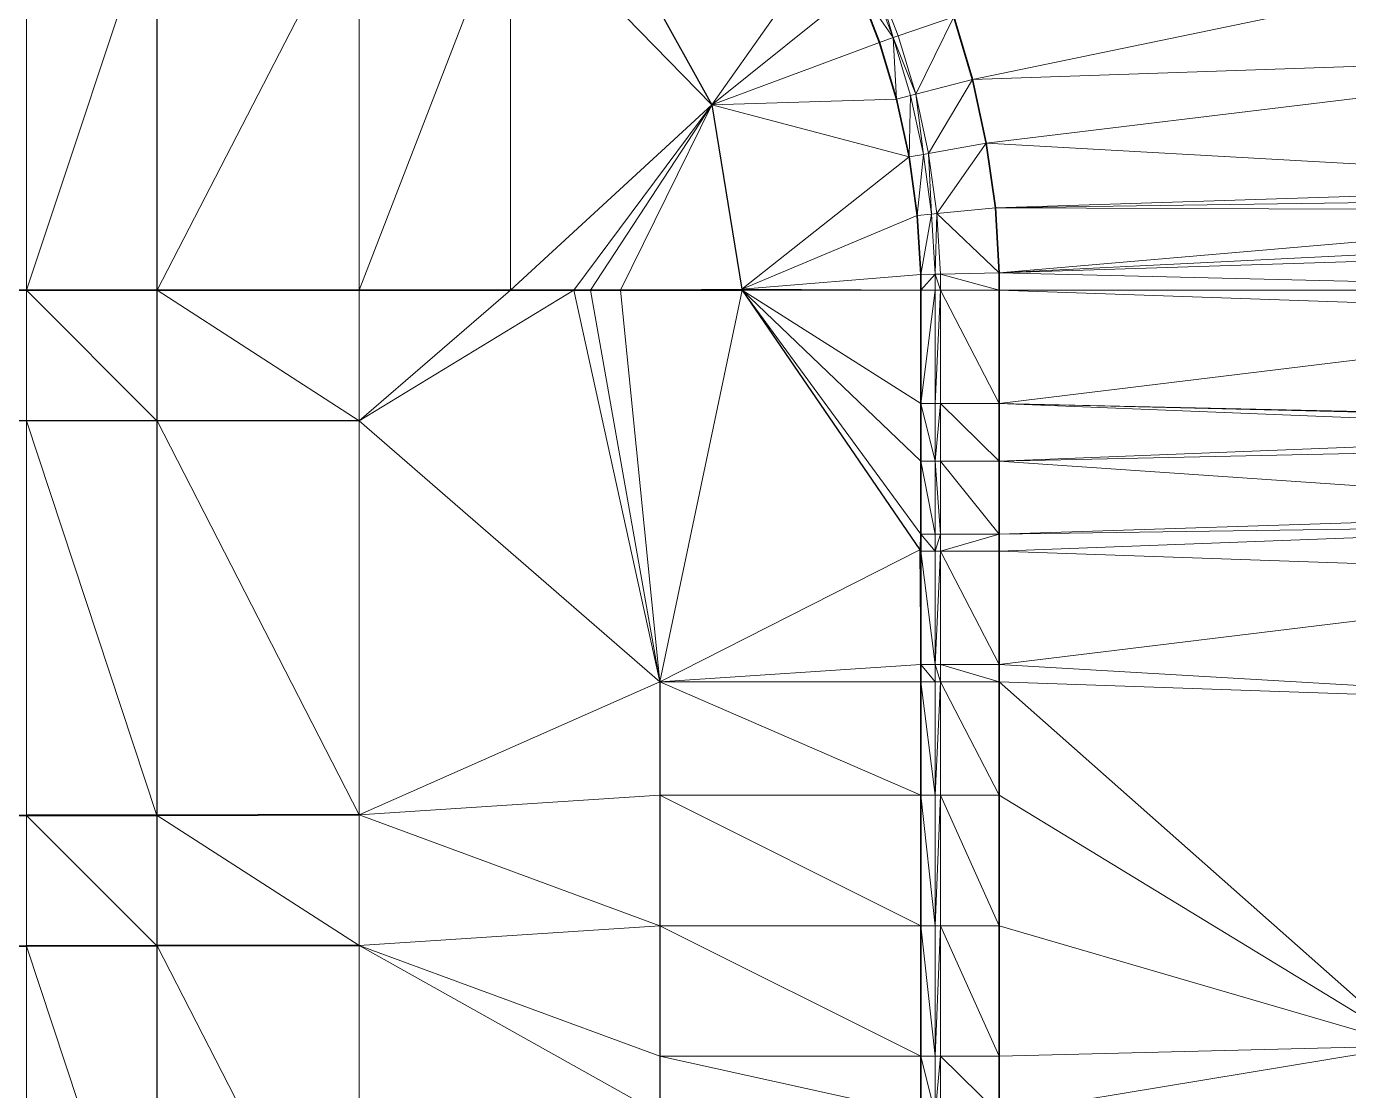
# Model space of a CAD drawing. Header units: metres. Extents: x 246428 to 246884, y 7418966 to 7419490.
# Drawn here: x 246754.33 to 246764.45, y 7419436.09 to 7419444.24 of the extents above; entities that cross this region are included whole.
import ezdxf

# ---------------------------------------------------------------- set-up
doc = ezdxf.new("R2010")
doc.units = ezdxf.units.M
doc.linetypes.add('blank name', pattern=[0])
doc.linetypes.add('HIDDEN', pattern=[9.525, 6.35, -3.175])
doc.layers.add('_12D_UNMAPPED', color=7, linetype='Continuous')
for name, color, linetype, lineweight in [('BATTER', 250, 'HIDDEN', 25), ('DRAINAGE_SWALE', 7, 'CHANNEL_DASHDOT_X4', 40), ('GRADELINES', 250, 'HIDDEN', 25), ('MISC_PATHS', 7, 'Continuous', 35)]:
    doc.layers.add(name, color=color, linetype=linetype, lineweight=lineweight)
for name, color, linetype, lineweight, true_color in [('KERB_BACK', 7, 'Continuous', 35, 0x5fd2ff), ('KERB_LINE', 7, 'Continuous', 18, 0xb9b9b9), ('KERB_LIP', 7, 'Continuous', 35, 0x5fd2ff), ('KERB_TOP', 7, 'Continuous', 18, 0xb9b9b9)]:
    doc.layers.add(name, color=color, linetype=linetype, lineweight=lineweight, true_color=true_color)
doc.styles.get("Standard").update_dxf_attribs({"font": 'romans.shx', "width": 0.65})
doc.linetypes.add('CHANNEL_DASHDOT_X4', pattern='A,6,-1,1,-1,0.004,[">",Standard,S=4,R=0,X=0,Y=-1.7144],0.004,1,-1,6,-1,1,-1', length=20.008)

msp = doc.modelspace()

# ---------------------------------------------------------------- linework, layer by layer
at = {"layer": '_12D_UNMAPPED', "color": 3, "linetype": 'blank name', "lineweight": 0}
for points in [[(246754.33, 7419445.222, 35.562), (246754.329, 7419442.222, 35.502), (246754.329, 7419445.222, 35.562)], [(246754.33, 7419442.222, 35.502), (246754.329, 7419442.222, 35.502), (246754.33, 7419445.222, 35.562)], [(246755.329, 7419442.222, 35.517), (246754.33, 7419442.222, 35.502), (246755.329, 7419445.222, 35.577)], [(246755.329, 7419445.222, 35.577), (246754.33, 7419442.222, 35.502), (246754.33, 7419445.222, 35.562)], [(246755.329, 7419445.222, 35.577), (246755.329, 7419442.222, 35.517), (246755.329, 7419445.222, 35.577)], [(246755.329, 7419442.222, 35.517), (246755.329, 7419442.222, 35.517), (246755.329, 7419445.222, 35.577)], [(246755.33, 7419445.222, 35.577), (246755.33, 7419442.222, 35.517), (246755.33, 7419445.222, 35.577)], [(246755.33, 7419442.222, 35.517), (246755.329, 7419442.222, 35.517), (246755.329, 7419445.222, 35.577)], [(246755.33, 7419445.222, 35.577), (246755.33, 7419442.222, 35.517), (246755.329, 7419445.222, 35.577)], [(246755.33, 7419442.222, 35.517), (246755.33, 7419442.222, 35.517), (246755.33, 7419445.222, 35.577)], [(246756.878, 7419442.222, 35.54), (246755.33, 7419442.222, 35.517), (246756.878, 7419445.222, 35.6)], [(246755.33, 7419442.222, 35.517), (246755.33, 7419445.222, 35.577), (246756.878, 7419445.222, 35.6)], [(246758.035, 7419442.222, 35.558), (246756.878, 7419442.222, 35.54), (246758.035, 7419445.222, 35.618)], [(246758.035, 7419445.222, 35.618), (246756.878, 7419442.222, 35.54), (246756.878, 7419445.222, 35.6)], [(246756.878, 7419442.222, 35.54), (246756.878, 7419442.222, 35.54), (246756.878, 7419445.222, 35.6)], [(246756.878, 7419445.222, 35.6), (246756.878, 7419442.222, 35.54), (246756.878, 7419445.222, 35.6)], [(246758.035, 7419445.222, 35.618), (246758.035, 7419442.222, 35.558), (246758.035, 7419445.222, 35.618)], [(246758.035, 7419442.222, 35.558), (246758.035, 7419445.222, 35.618), (246759.579, 7419443.642, 35.599)], [(246758.035, 7419442.222, 35.558), (246758.035, 7419442.222, 35.558), (246758.035, 7419445.222, 35.618)], [(246758.035, 7419445.222, 35.618), (246758.772, 7419445.089, 35.624), (246759.579, 7419443.642, 35.599)], [(246758.772, 7419445.089, 35.624), (246760.503, 7419444.952, 35.587), (246759.579, 7419443.642, 35.599)], [(246761.43, 7419444.315, 35.616), (246767.329, 7419445.031, 35.666), (246761.574, 7419443.836, 35.637)], [(246767.329, 7419445.031, 35.666), (246767.329, 7419444.031, 35.707), (246761.574, 7419443.836, 35.637)], [(246760.503, 7419444.952, 35.587), (246760.503, 7419444.952, 35.587), (246759.579, 7419443.642, 35.599)], [(246760.503, 7419444.952, 35.587), (246760.699, 7419444.543, 35.599), (246759.579, 7419443.642, 35.599)], [(246760.8, 7419444.587, 35.599), (246760.967, 7419444.156, 35.61), (246760.699, 7419444.543, 35.599)], [(246760.8, 7419444.587, 35.599), (246760.837, 7419444.603, 35.599), (246760.967, 7419444.156, 35.61)], [(246760.837, 7419444.603, 35.599), (246761.43, 7419444.315, 35.616), (246761.005, 7419444.169, 35.61)], [(246760.837, 7419444.603, 35.599), (246761.005, 7419444.169, 35.61), (246760.967, 7419444.156, 35.61)], [(246760.699, 7419444.543, 35.599), (246760.863, 7419444.12, 35.61), (246759.579, 7419443.642, 35.599)], [(246760.699, 7419444.543, 35.599), (246760.967, 7419444.156, 35.61), (246760.863, 7419444.12, 35.61)], [(246761.005, 7419444.169, 35.61), (246761.43, 7419444.315, 35.616), (246761.139, 7419443.724, 35.622)], [(246761.43, 7419444.315, 35.616), (246761.574, 7419443.836, 35.637), (246761.139, 7419443.724, 35.622)], [(246760.863, 7419444.12, 35.61), (246760.993, 7419443.686, 35.622), (246759.579, 7419443.642, 35.599)], [(246760.863, 7419444.12, 35.61), (246760.967, 7419444.156, 35.61), (246760.993, 7419443.686, 35.622)], [(246761.005, 7419444.169, 35.61), (246761.139, 7419443.724, 35.622), (246760.967, 7419444.156, 35.61)], [(246760.967, 7419444.156, 35.61), (246761.139, 7419443.724, 35.622), (246761.1, 7419443.714, 35.622)], [(246760.967, 7419444.156, 35.61), (246761.1, 7419443.714, 35.622), (246760.993, 7419443.686, 35.622)], [(246761.574, 7419443.836, 35.637), (246767.329, 7419444.031, 35.707), (246761.68, 7419443.348, 35.659)], [(246761.68, 7419443.348, 35.659), (246767.329, 7419444.031, 35.707), (246761.68, 7419443.348, 35.659)], [(246767.329, 7419444.031, 35.707), (246767.329, 7419443.031, 35.747), (246761.68, 7419443.348, 35.659)], [(246761.139, 7419443.724, 35.622), (246761.574, 7419443.836, 35.637), (246761.237, 7419443.269, 35.634)], [(246761.574, 7419443.836, 35.637), (246761.68, 7419443.348, 35.659), (246761.237, 7419443.269, 35.634)], [(246760.993, 7419443.686, 35.622), (246761.09, 7419443.243, 35.634), (246759.579, 7419443.642, 35.599)], [(246760.993, 7419443.686, 35.622), (246761.1, 7419443.714, 35.622), (246761.09, 7419443.243, 35.634)], [(246761.1, 7419443.714, 35.622), (246761.198, 7419443.262, 35.634), (246761.09, 7419443.243, 35.634)], [(246761.1, 7419443.714, 35.622), (246761.139, 7419443.724, 35.622), (246761.198, 7419443.262, 35.634)], [(246761.139, 7419443.724, 35.622), (246761.237, 7419443.269, 35.634), (246761.198, 7419443.262, 35.634)], [(246758.52, 7419442.222, 35.565), (246758.035, 7419442.222, 35.558), (246759.579, 7419443.642, 35.599)], [(246758.65, 7419442.222, 35.566), (246758.52, 7419442.222, 35.565), (246759.579, 7419443.642, 35.599)], [(246758.65, 7419442.222, 35.566), (246758.65, 7419442.222, 35.566), (246759.579, 7419443.642, 35.599)], [(246758.878, 7419442.222, 35.569), (246758.65, 7419442.222, 35.566), (246759.579, 7419443.642, 35.599)], [(246758.878, 7419442.222, 35.569), (246759.579, 7419443.642, 35.599), (246759.809, 7419442.229, 35.578)], [(246761.09, 7419443.243, 35.634), (246761.09, 7419443.243, 35.634), (246759.579, 7419443.642, 35.599)], [(246759.579, 7419443.642, 35.599), (246761.09, 7419443.243, 35.634), (246759.809, 7419442.229, 35.578)], [(246761.237, 7419443.269, 35.634), (246761.237, 7419443.269, 35.634), (246761.198, 7419443.262, 35.634)], [(246761.198, 7419443.262, 35.634), (246761.237, 7419443.269, 35.634), (246761.198, 7419443.262, 35.634)], [(246761.198, 7419443.262, 35.634), (246761.237, 7419443.269, 35.634), (246761.261, 7419442.805, 35.655)], [(246761.237, 7419443.269, 35.634), (246761.68, 7419443.348, 35.659), (246761.301, 7419442.809, 35.655)], [(246761.68, 7419443.348, 35.659), (246761.68, 7419443.348, 35.659), (246761.237, 7419443.269, 35.634)], [(246761.237, 7419443.269, 35.634), (246761.68, 7419443.348, 35.659), (246761.237, 7419443.269, 35.634)], [(246761.237, 7419443.269, 35.634), (246761.301, 7419442.809, 35.655), (246761.261, 7419442.805, 35.655)], [(246761.68, 7419443.348, 35.659), (246761.749, 7419442.853, 35.68), (246761.301, 7419442.809, 35.655)], [(246761.68, 7419443.348, 35.659), (246767.329, 7419443.031, 35.747), (246761.749, 7419442.853, 35.68)], [(246761.09, 7419443.243, 35.634), (246761.151, 7419442.794, 35.655), (246759.809, 7419442.229, 35.578)], [(246761.198, 7419443.262, 35.634), (246761.198, 7419443.262, 35.634), (246761.09, 7419443.243, 35.634)], [(246761.09, 7419443.243, 35.634), (246761.198, 7419443.262, 35.634), (246761.09, 7419443.243, 35.634)], [(246761.09, 7419443.243, 35.634), (246761.198, 7419443.262, 35.634), (246761.151, 7419442.794, 35.655)], [(246761.198, 7419443.262, 35.634), (246761.261, 7419442.805, 35.655), (246761.151, 7419442.794, 35.655)], [(246767.329, 7419443.031, 35.747), (246767.329, 7419442.931, 35.751), (246761.749, 7419442.853, 35.68)], [(246767.329, 7419442.931, 35.751), (246767.329, 7419442.831, 35.754), (246761.749, 7419442.853, 35.68)], [(246761.151, 7419442.794, 35.655), (246761.178, 7419442.341, 35.677), (246759.809, 7419442.229, 35.578)], [(246761.151, 7419442.794, 35.655), (246761.261, 7419442.805, 35.655), (246761.178, 7419442.341, 35.677)], [(246761.261, 7419442.805, 35.655), (246761.288, 7419442.344, 35.677), (246761.178, 7419442.341, 35.677)], [(246761.261, 7419442.805, 35.655), (246761.301, 7419442.809, 35.655), (246761.288, 7419442.344, 35.677)], [(246761.301, 7419442.809, 35.655), (246761.328, 7419442.344, 35.677), (246761.288, 7419442.344, 35.677)], [(246761.749, 7419442.853, 35.68), (246761.778, 7419442.354, 35.702), (246761.301, 7419442.809, 35.655)], [(246761.301, 7419442.809, 35.655), (246761.778, 7419442.354, 35.702), (246761.328, 7419442.344, 35.677)], [(246761.749, 7419442.853, 35.68), (246767.329, 7419442.831, 35.754), (246761.778, 7419442.354, 35.702)], [(246767.329, 7419442.831, 35.754), (246767.329, 7419442.631, 35.762), (246761.778, 7419442.354, 35.702)], [(246767.329, 7419442.631, 35.762), (246767.329, 7419442.531, 35.766), (246761.778, 7419442.354, 35.702)], [(246767.329, 7419442.531, 35.766), (246767.329, 7419442.222, 35.778), (246761.778, 7419442.354, 35.702)], [(246761.178, 7419442.341, 35.677), (246761.179, 7419442.222, 35.682), (246759.809, 7419442.229, 35.578)], [(246761.178, 7419442.341, 35.677), (246761.288, 7419442.344, 35.677), (246761.179, 7419442.222, 35.682)], [(246761.288, 7419442.344, 35.677), (246761.289, 7419442.222, 35.682), (246761.179, 7419442.222, 35.682)], [(246761.288, 7419442.344, 35.677), (246761.329, 7419442.222, 35.682), (246761.289, 7419442.222, 35.682)], [(246761.328, 7419442.344, 35.677), (246761.329, 7419442.222, 35.682), (246761.288, 7419442.344, 35.677)], [(246761.778, 7419442.354, 35.702), (246761.779, 7419442.222, 35.707), (246761.328, 7419442.344, 35.677)], [(246761.328, 7419442.344, 35.677), (246761.779, 7419442.222, 35.707), (246761.329, 7419442.222, 35.682)], [(246761.778, 7419442.354, 35.702), (246767.329, 7419442.222, 35.778), (246761.779, 7419442.222, 35.707)], [(246754.329, 7419442.222, 35.502), (246754.33, 7419442.222, 35.502), (246754.33, 7419441.222, 35.492)], [(246754.329, 7419442.222, 35.502), (246754.33, 7419441.222, 35.492), (246754.329, 7419441.222, 35.492)], [(246754.33, 7419442.222, 35.502), (246755.329, 7419442.222, 35.517), (246755.329, 7419441.222, 35.507)], [(246754.33, 7419442.222, 35.502), (246755.329, 7419441.222, 35.507), (246754.33, 7419441.222, 35.492)], [(246755.329, 7419442.222, 35.517), (246755.329, 7419442.222, 35.517), (246755.329, 7419441.222, 35.507)], [(246755.329, 7419442.222, 35.517), (246755.329, 7419441.222, 35.507), (246755.329, 7419441.222, 35.507)], [(246755.329, 7419442.222, 35.517), (246755.33, 7419442.222, 35.517), (246755.329, 7419441.222, 35.507)], [(246755.33, 7419442.222, 35.517), (246755.33, 7419441.222, 35.507), (246755.329, 7419441.222, 35.507)], [(246755.33, 7419442.222, 35.517), (246755.33, 7419441.222, 35.507), (246755.33, 7419441.222, 35.507)], [(246755.33, 7419442.222, 35.517), (246755.33, 7419442.222, 35.517), (246755.33, 7419441.222, 35.507)], [(246755.33, 7419442.222, 35.517), (246756.878, 7419442.222, 35.54), (246756.878, 7419441.222, 35.53)], [(246755.33, 7419441.222, 35.507), (246755.33, 7419442.222, 35.517), (246756.878, 7419441.222, 35.53)], [(246758.035, 7419442.222, 35.558), (246758.52, 7419442.222, 35.565), (246756.878, 7419441.222, 35.53)], [(246756.878, 7419442.222, 35.54), (246758.035, 7419442.222, 35.558), (246756.878, 7419441.222, 35.53)], [(246756.878, 7419442.222, 35.54), (246756.878, 7419442.222, 35.54), (246756.878, 7419441.222, 35.53)], [(246758.035, 7419442.222, 35.558), (246758.035, 7419442.222, 35.558), (246756.878, 7419441.222, 35.53)], [(246758.52, 7419442.222, 35.565), (246759.179, 7419439.222, 35.934), (246756.878, 7419441.222, 35.53)], [(246758.65, 7419442.222, 35.566), (246759.179, 7419439.222, 35.934), (246758.52, 7419442.222, 35.565)], [(246758.878, 7419442.222, 35.569), (246759.179, 7419439.222, 35.934), (246758.65, 7419442.222, 35.566)], [(246758.65, 7419442.222, 35.566), (246759.179, 7419439.222, 35.934), (246758.65, 7419442.222, 35.566)], [(246758.878, 7419442.222, 35.569), (246759.809, 7419442.229, 35.578), (246759.809, 7419442.222, 35.579)], [(246758.878, 7419442.222, 35.569), (246759.809, 7419442.222, 35.579), (246759.81, 7419442.222, 35.579)], [(246759.179, 7419439.222, 35.934), (246758.878, 7419442.222, 35.569), (246759.81, 7419442.222, 35.579)], [(246759.179, 7419439.222, 35.934), (246759.81, 7419442.222, 35.579), (246761.171, 7419440.234, 35.915)], [(246761.179, 7419442.222, 35.682), (246759.81, 7419442.222, 35.578), (246759.809, 7419442.229, 35.578)], [(246759.809, 7419442.229, 35.578), (246759.81, 7419442.222, 35.578), (246759.809, 7419442.222, 35.579)], [(246761.179, 7419440.354, 35.902), (246761.171, 7419440.234, 35.915), (246759.81, 7419442.222, 35.579)], [(246759.81, 7419442.222, 35.578), (246761.179, 7419442.222, 35.682), (246759.81, 7419442.222, 35.579)], [(246761.179, 7419442.222, 35.682), (246761.179, 7419441.354, 35.785), (246759.81, 7419442.222, 35.579)], [(246759.81, 7419442.222, 35.578), (246761.179, 7419442.222, 35.682), (246761.179, 7419442.222, 35.682)], [(246759.81, 7419442.222, 35.578), (246761.179, 7419442.222, 35.682), (246761.179, 7419442.222, 35.682)], [(246759.81, 7419442.222, 35.579), (246759.809, 7419442.222, 35.579), (246759.81, 7419442.222, 35.578)], [(246761.179, 7419441.354, 35.785), (246761.179, 7419440.912, 35.837), (246759.81, 7419442.222, 35.579)], [(246761.179, 7419440.912, 35.837), (246761.179, 7419440.354, 35.902), (246759.81, 7419442.222, 35.579)], [(246761.179, 7419442.222, 35.682), (246761.289, 7419442.222, 35.682), (246761.179, 7419441.354, 35.785)], [(246761.289, 7419442.222, 35.682), (246761.289, 7419441.354, 35.785), (246761.179, 7419441.354, 35.785)], [(246761.289, 7419442.222, 35.682), (246761.289, 7419442.222, 35.682), (246761.179, 7419442.222, 35.682)], [(246761.179, 7419442.222, 35.682), (246761.289, 7419442.222, 35.682), (246761.179, 7419442.222, 35.682)], [(246761.179, 7419442.222, 35.682), (246761.289, 7419442.222, 35.682), (246761.179, 7419442.222, 35.682)], [(246761.289, 7419442.222, 35.682), (246761.289, 7419442.222, 35.682), (246761.179, 7419442.222, 35.682)], [(246761.329, 7419442.222, 35.682), (246761.329, 7419442.222, 35.682), (246761.289, 7419442.222, 35.682)], [(246761.289, 7419442.222, 35.682), (246761.329, 7419442.222, 35.682), (246761.289, 7419442.222, 35.682)], [(246761.289, 7419442.222, 35.682), (246761.329, 7419442.222, 35.682), (246761.289, 7419441.354, 35.785)], [(246761.329, 7419442.222, 35.682), (246761.329, 7419442.222, 35.682), (246761.289, 7419442.222, 35.682)], [(246761.289, 7419442.222, 35.682), (246761.329, 7419442.222, 35.682), (246761.289, 7419442.222, 35.682)], [(246761.329, 7419442.222, 35.682), (246761.329, 7419441.354, 35.72), (246761.289, 7419441.354, 35.785)], [(246761.779, 7419442.222, 35.707), (246761.779, 7419442.222, 35.707), (246761.329, 7419442.222, 35.682)], [(246761.329, 7419442.222, 35.682), (246761.779, 7419442.222, 35.707), (246761.329, 7419442.222, 35.682)], [(246761.329, 7419442.222, 35.682), (246761.779, 7419442.222, 35.707), (246761.329, 7419442.222, 35.682)], [(246761.779, 7419442.222, 35.707), (246761.779, 7419441.354, 35.745), (246761.329, 7419442.222, 35.682)], [(246761.329, 7419442.222, 35.682), (246761.779, 7419441.354, 35.745), (246761.329, 7419441.354, 35.72)], [(246761.779, 7419442.222, 35.707), (246761.779, 7419442.222, 35.707), (246761.329, 7419442.222, 35.682)], [(246761.779, 7419442.222, 35.707), (246767.329, 7419442.222, 35.778), (246761.779, 7419442.222, 35.707)], [(246761.779, 7419442.222, 35.707), (246767.329, 7419442.031, 35.786), (246761.779, 7419441.354, 35.745)], [(246767.329, 7419442.222, 35.778), (246767.329, 7419442.222, 35.778), (246761.779, 7419442.222, 35.707)], [(246767.329, 7419442.222, 35.778), (246767.329, 7419442.031, 35.786), (246761.779, 7419442.222, 35.707)], [(246761.779, 7419442.222, 35.707), (246767.329, 7419442.222, 35.778), (246761.779, 7419442.222, 35.707)], [(246767.329, 7419442.031, 35.786), (246767.329, 7419441.231, 35.818), (246761.779, 7419441.354, 35.745)], [(246761.289, 7419441.354, 35.785), (246761.289, 7419440.912, 35.837), (246761.179, 7419441.354, 35.785)], [(246761.179, 7419441.354, 35.785), (246761.289, 7419440.912, 35.837), (246761.179, 7419440.912, 35.837)], [(246761.289, 7419441.354, 35.785), (246761.329, 7419441.354, 35.72), (246761.289, 7419440.912, 35.837)], [(246761.329, 7419441.354, 35.72), (246761.329, 7419440.912, 35.739), (246761.289, 7419440.912, 35.837)], [(246761.779, 7419441.354, 35.745), (246761.779, 7419440.912, 35.764), (246761.329, 7419441.354, 35.72)], [(246761.329, 7419441.354, 35.72), (246761.779, 7419440.912, 35.764), (246761.329, 7419440.912, 35.739)], [(246767.329, 7419441.231, 35.818), (246767.329, 7419441.222, 35.818), (246761.779, 7419441.354, 35.745)], [(246767.329, 7419441.222, 35.818), (246767.329, 7419441.131, 35.821), (246761.779, 7419441.354, 35.745)], [(246767.329, 7419441.222, 35.818), (246767.329, 7419441.222, 35.818), (246761.779, 7419441.354, 35.745)], [(246761.779, 7419441.354, 35.745), (246767.329, 7419441.131, 35.821), (246761.779, 7419440.912, 35.764)], [(246754.33, 7419438.197, 34.736), (246754.329, 7419438.197, 34.736), (246754.329, 7419441.222, 35.492)], [(246754.33, 7419441.222, 35.492), (246754.33, 7419438.197, 34.736), (246754.329, 7419441.222, 35.492)], [(246755.329, 7419441.222, 35.507), (246755.329, 7419438.199, 34.751), (246754.33, 7419441.222, 35.492)], [(246755.329, 7419438.199, 34.751), (246754.33, 7419438.197, 34.736), (246754.33, 7419441.222, 35.492)], [(246755.329, 7419441.222, 35.507), (246755.33, 7419438.199, 34.751), (246755.329, 7419441.222, 35.507)], [(246755.329, 7419438.199, 34.751), (246755.329, 7419438.199, 34.751), (246755.329, 7419441.222, 35.507)], [(246755.33, 7419438.199, 34.751), (246755.329, 7419438.199, 34.751), (246755.329, 7419441.222, 35.507)], [(246756.878, 7419438.203, 34.776), (246755.33, 7419438.199, 34.751), (246755.33, 7419441.222, 35.507)], [(246755.33, 7419441.222, 35.507), (246755.33, 7419438.199, 34.751), (246755.329, 7419441.222, 35.507)], [(246755.33, 7419441.222, 35.507), (246755.33, 7419438.199, 34.751), (246755.33, 7419441.222, 35.507)], [(246756.878, 7419438.203, 34.776), (246755.33, 7419441.222, 35.507), (246756.878, 7419441.222, 35.53)], [(246759.179, 7419439.222, 35.934), (246756.878, 7419438.203, 34.776), (246756.878, 7419441.222, 35.53)], [(246767.329, 7419441.131, 35.821), (246767.329, 7419441.031, 35.825), (246761.779, 7419440.912, 35.764)], [(246767.329, 7419441.031, 35.825), (246767.329, 7419440.531, 35.843), (246761.779, 7419440.912, 35.764)], [(246761.289, 7419440.912, 35.837), (246761.289, 7419440.354, 35.902), (246761.179, 7419440.912, 35.837)], [(246761.289, 7419440.354, 35.902), (246761.179, 7419440.354, 35.902), (246761.179, 7419440.912, 35.837)], [(246761.329, 7419440.912, 35.739), (246761.329, 7419440.354, 35.762), (246761.289, 7419440.912, 35.837)], [(246761.329, 7419440.354, 35.762), (246761.289, 7419440.354, 35.902), (246761.289, 7419440.912, 35.837)], [(246761.779, 7419440.354, 35.787), (246761.329, 7419440.354, 35.762), (246761.329, 7419440.912, 35.739)], [(246761.779, 7419440.912, 35.764), (246761.779, 7419440.354, 35.787), (246761.329, 7419440.912, 35.739)], [(246767.329, 7419440.531, 35.843), (246761.779, 7419440.354, 35.787), (246761.779, 7419440.912, 35.764)], [(246767.329, 7419440.531, 35.843), (246767.329, 7419440.431, 35.847), (246761.779, 7419440.354, 35.787)], [(246767.329, 7419440.431, 35.847), (246767.329, 7419440.031, 35.861), (246761.779, 7419440.222, 35.792)], [(246761.779, 7419440.354, 35.787), (246767.329, 7419440.431, 35.847), (246761.779, 7419440.222, 35.792)], [(246761.179, 7419440.354, 35.902), (246761.179, 7419440.222, 35.917), (246761.171, 7419440.234, 35.915)], [(246761.179, 7419440.354, 35.902), (246761.289, 7419440.354, 35.902), (246761.289, 7419440.222, 35.917)], [(246761.179, 7419440.354, 35.902), (246761.289, 7419440.222, 35.917), (246761.179, 7419440.222, 35.917)], [(246761.329, 7419440.354, 35.762), (246761.329, 7419440.222, 35.767), (246761.289, 7419440.222, 35.917)], [(246761.289, 7419440.354, 35.902), (246761.329, 7419440.354, 35.762), (246761.289, 7419440.222, 35.917)], [(246761.329, 7419440.354, 35.762), (246761.779, 7419440.354, 35.787), (246761.329, 7419440.222, 35.767)], [(246761.779, 7419440.354, 35.787), (246761.779, 7419440.222, 35.792), (246761.329, 7419440.222, 35.767)], [(246761.179, 7419439.354, 35.949), (246759.179, 7419439.222, 35.934), (246761.171, 7419440.234, 35.915)], [(246761.179, 7419440.222, 35.917), (246761.179, 7419440.222, 35.917), (246761.171, 7419440.234, 35.915)], [(246761.179, 7419440.222, 35.917), (246761.179, 7419439.354, 35.949), (246761.171, 7419440.234, 35.915)], [(246761.289, 7419440.222, 35.917), (246761.289, 7419440.222, 35.917), (246761.179, 7419440.222, 35.917)], [(246761.179, 7419440.222, 35.917), (246761.289, 7419440.222, 35.917), (246761.179, 7419440.222, 35.917)], [(246761.289, 7419440.222, 35.917), (246761.289, 7419439.354, 35.949), (246761.179, 7419440.222, 35.917)], [(246761.179, 7419440.222, 35.917), (246761.289, 7419439.354, 35.949), (246761.179, 7419439.354, 35.949)], [(246761.289, 7419440.222, 35.917), (246761.329, 7419440.222, 35.767), (246761.289, 7419440.222, 35.917)], [(246761.329, 7419440.222, 35.767), (246761.329, 7419440.222, 35.767), (246761.289, 7419440.222, 35.917)], [(246761.289, 7419440.222, 35.917), (246761.329, 7419440.222, 35.767), (246761.289, 7419439.354, 35.949)], [(246761.329, 7419440.222, 35.767), (246761.329, 7419439.354, 35.799), (246761.289, 7419439.354, 35.949)], [(246761.779, 7419440.222, 35.792), (246761.779, 7419440.222, 35.792), (246761.329, 7419440.222, 35.767)], [(246761.779, 7419440.222, 35.792), (246761.779, 7419439.354, 35.824), (246761.329, 7419440.222, 35.767)], [(246761.329, 7419440.222, 35.767), (246761.779, 7419440.222, 35.792), (246761.329, 7419440.222, 35.767)], [(246761.329, 7419440.222, 35.767), (246761.779, 7419439.354, 35.824), (246761.329, 7419439.354, 35.799)], [(246761.779, 7419440.222, 35.792), (246767.329, 7419440.031, 35.861), (246761.779, 7419440.222, 35.792)], [(246761.779, 7419440.222, 35.792), (246767.329, 7419440.031, 35.861), (246761.779, 7419439.354, 35.824)], [(246767.329, 7419440.031, 35.861), (246767.329, 7419439.031, 35.896), (246761.779, 7419439.354, 35.824)], [(246761.179, 7419439.354, 35.949), (246761.179, 7419439.222, 35.954), (246759.179, 7419439.222, 35.934)], [(246761.179, 7419439.354, 35.949), (246761.289, 7419439.222, 35.954), (246761.179, 7419439.222, 35.954)], [(246761.289, 7419439.354, 35.949), (246761.289, 7419439.222, 35.954), (246761.179, 7419439.354, 35.949)], [(246761.329, 7419439.354, 35.799), (246761.329, 7419439.222, 35.804), (246761.289, 7419439.354, 35.949)], [(246761.289, 7419439.354, 35.949), (246761.329, 7419439.222, 35.804), (246761.289, 7419439.222, 35.954)], [(246761.779, 7419439.354, 35.824), (246761.779, 7419439.222, 35.829), (246761.329, 7419439.354, 35.799)], [(246761.329, 7419439.354, 35.799), (246761.779, 7419439.222, 35.829), (246761.329, 7419439.222, 35.804)], [(246761.779, 7419439.354, 35.824), (246767.329, 7419439.031, 35.896), (246761.779, 7419439.222, 35.829)], [(246756.878, 7419438.203, 34.776), (246759.179, 7419439.222, 35.934), (246759.179, 7419438.354, 35.961)], [(246761.179, 7419439.222, 35.954), (246761.179, 7419438.354, 35.981), (246759.179, 7419439.222, 35.934)], [(246761.179, 7419439.222, 35.954), (246761.179, 7419439.222, 35.954), (246759.179, 7419439.222, 35.934)], [(246759.179, 7419439.222, 35.934), (246761.179, 7419438.354, 35.981), (246759.179, 7419438.354, 35.961)], [(246761.179, 7419439.222, 35.954), (246761.289, 7419439.222, 35.954), (246761.179, 7419439.222, 35.954)], [(246761.289, 7419439.222, 35.954), (246761.289, 7419439.222, 35.954), (246761.179, 7419439.222, 35.954)], [(246761.289, 7419439.222, 35.954), (246761.289, 7419438.354, 35.981), (246761.179, 7419439.222, 35.954)], [(246761.179, 7419439.222, 35.954), (246761.289, 7419438.354, 35.981), (246761.179, 7419438.354, 35.981)], [(246761.289, 7419439.222, 35.954), (246761.329, 7419439.222, 35.804), (246761.289, 7419439.222, 35.954)], [(246761.329, 7419439.222, 35.804), (246761.329, 7419439.222, 35.804), (246761.289, 7419439.222, 35.954)], [(246761.289, 7419439.222, 35.954), (246761.329, 7419439.222, 35.804), (246761.289, 7419438.354, 35.981)], [(246761.329, 7419439.222, 35.804), (246761.329, 7419438.354, 35.831), (246761.289, 7419438.354, 35.981)], [(246761.779, 7419439.222, 35.829), (246761.779, 7419439.222, 35.829), (246761.329, 7419439.222, 35.804)], [(246761.329, 7419439.222, 35.804), (246761.779, 7419439.222, 35.829), (246761.329, 7419439.222, 35.804)], [(246761.779, 7419439.222, 35.829), (246761.779, 7419438.354, 35.856), (246761.329, 7419439.222, 35.804)], [(246761.329, 7419439.222, 35.804), (246761.779, 7419438.354, 35.856), (246761.329, 7419438.354, 35.831)], [(246761.779, 7419439.222, 35.829), (246767.329, 7419439.031, 35.896), (246761.779, 7419439.222, 35.829)], [(246767.329, 7419439.031, 35.896), (246764.929, 7419436.433, 35.952), (246761.779, 7419439.222, 35.829)], [(246761.779, 7419439.222, 35.829), (246764.929, 7419436.433, 35.952), (246761.779, 7419438.354, 35.856)], [(246756.878, 7419438.203, 34.776), (246759.179, 7419438.354, 35.961), (246759.179, 7419437.354, 35.988)], [(246761.179, 7419438.354, 35.981), (246761.179, 7419437.354, 36.008), (246759.179, 7419438.354, 35.961)], [(246759.179, 7419438.354, 35.961), (246761.179, 7419437.354, 36.008), (246759.179, 7419437.354, 35.988)], [(246761.289, 7419438.354, 35.981), (246761.289, 7419437.354, 36.008), (246761.179, 7419438.354, 35.981)], [(246761.179, 7419438.354, 35.981), (246761.289, 7419437.354, 36.008), (246761.179, 7419437.354, 36.008)], [(246761.329, 7419438.354, 35.831), (246761.329, 7419437.354, 35.858), (246761.289, 7419437.354, 36.008)], [(246761.289, 7419438.354, 35.981), (246761.329, 7419438.354, 35.831), (246761.289, 7419437.354, 36.008)], [(246761.779, 7419438.354, 35.856), (246761.779, 7419437.354, 35.883), (246761.329, 7419438.354, 35.831)], [(246761.329, 7419438.354, 35.831), (246761.779, 7419437.354, 35.883), (246761.329, 7419437.354, 35.858)], [(246761.779, 7419438.354, 35.856), (246764.929, 7419436.433, 35.952), (246761.779, 7419437.354, 35.883)], [(246754.329, 7419438.197, 34.736), (246754.33, 7419438.197, 34.736), (246754.33, 7419437.197, 34.756)], [(246754.329, 7419438.197, 34.736), (246754.33, 7419437.197, 34.756), (246754.329, 7419437.197, 34.756)], [(246754.33, 7419438.197, 34.736), (246755.329, 7419438.199, 34.751), (246755.329, 7419437.199, 34.771)], [(246754.33, 7419438.197, 34.736), (246755.329, 7419437.199, 34.771), (246754.33, 7419437.197, 34.756)], [(246755.329, 7419438.199, 34.751), (246755.329, 7419438.199, 34.751), (246755.33, 7419437.199, 34.771)], [(246755.329, 7419438.199, 34.751), (246755.329, 7419437.199, 34.771), (246755.329, 7419437.199, 34.771)], [(246755.329, 7419438.199, 34.751), (246755.33, 7419437.199, 34.771), (246755.329, 7419437.199, 34.771)], [(246755.329, 7419438.199, 34.751), (246755.33, 7419437.199, 34.771), (246755.33, 7419437.199, 34.771)], [(246755.33, 7419438.199, 34.751), (246756.878, 7419438.203, 34.776), (246756.878, 7419437.203, 34.796)], [(246755.33, 7419438.199, 34.751), (246755.33, 7419438.199, 34.751), (246755.33, 7419437.199, 34.771)], [(246755.329, 7419438.199, 34.751), (246755.33, 7419438.199, 34.751), (246755.33, 7419437.199, 34.771)], [(246755.33, 7419438.199, 34.751), (246755.33, 7419438.199, 34.751), (246755.329, 7419438.199, 34.751)], [(246755.33, 7419437.199, 34.771), (246755.33, 7419438.199, 34.751), (246756.878, 7419437.203, 34.796)], [(246756.878, 7419437.203, 34.796), (246756.878, 7419438.203, 34.776), (246759.179, 7419437.354, 35.988)], [(246756.878, 7419437.203, 34.796), (246759.179, 7419437.354, 35.988), (246759.179, 7419436.354, 36.009)], [(246761.179, 7419437.354, 36.008), (246761.179, 7419436.354, 36.029), (246759.179, 7419437.354, 35.988)], [(246759.179, 7419437.354, 35.988), (246761.179, 7419436.354, 36.029), (246759.179, 7419436.354, 36.009)], [(246761.179, 7419437.354, 36.008), (246761.289, 7419436.354, 36.029), (246761.179, 7419436.354, 36.029)], [(246761.289, 7419437.354, 36.008), (246761.289, 7419436.354, 36.029), (246761.179, 7419437.354, 36.008)], [(246761.329, 7419437.354, 35.858), (246761.329, 7419436.354, 35.879), (246761.289, 7419436.354, 36.029)], [(246761.289, 7419437.354, 36.008), (246761.329, 7419437.354, 35.858), (246761.289, 7419436.354, 36.029)], [(246761.779, 7419437.354, 35.883), (246761.779, 7419436.354, 35.904), (246761.329, 7419437.354, 35.858)], [(246761.329, 7419437.354, 35.858), (246761.779, 7419436.354, 35.904), (246761.329, 7419436.354, 35.879)], [(246761.779, 7419437.354, 35.883), (246764.929, 7419436.433, 35.952), (246761.779, 7419436.354, 35.904)], [(246754.329, 7419437.197, 34.756), (246754.33, 7419437.197, 34.756), (246754.33, 7419434.171, 35.512)], [(246754.329, 7419437.197, 34.756), (246754.33, 7419434.171, 35.512), (246754.329, 7419434.171, 35.512)], [(246754.33, 7419437.197, 34.756), (246755.329, 7419437.199, 34.771), (246755.329, 7419434.176, 35.527)], [(246754.33, 7419437.197, 34.756), (246755.329, 7419434.176, 35.527), (246754.33, 7419434.171, 35.512)], [(246755.329, 7419437.199, 34.771), (246755.33, 7419437.199, 34.771), (246755.33, 7419434.176, 35.527)], [(246755.329, 7419437.199, 34.771), (246755.329, 7419434.176, 35.527), (246755.329, 7419434.176, 35.527)], [(246755.329, 7419437.199, 34.771), (246755.33, 7419437.199, 34.771), (246755.329, 7419437.199, 34.771)], [(246755.329, 7419437.199, 34.771), (246755.33, 7419434.176, 35.527), (246755.329, 7419434.176, 35.527)], [(246755.33, 7419437.199, 34.771), (246756.878, 7419437.203, 34.796), (246756.878, 7419434.183, 35.55)], [(246755.33, 7419437.199, 34.771), (246755.33, 7419437.199, 34.771), (246755.33, 7419434.176, 35.527)], [(246755.33, 7419434.176, 35.527), (246755.33, 7419437.199, 34.771), (246756.878, 7419434.183, 35.55)], [(246756.878, 7419437.203, 34.796), (246759.179, 7419436.354, 36.009), (246759.179, 7419435.912, 36.017)], [(246756.878, 7419434.183, 35.55), (246756.878, 7419437.203, 34.796), (246759.179, 7419435.912, 36.017)], [(246761.779, 7419436.354, 35.904), (246764.929, 7419436.433, 35.952), (246761.779, 7419435.912, 35.912)], [(246764.929, 7419436.433, 35.952), (246764.929, 7419435.284, 35.98), (246761.779, 7419435.912, 35.912)], [(246761.179, 7419436.354, 36.029), (246761.179, 7419435.912, 36.037), (246759.179, 7419436.354, 36.009)], [(246759.179, 7419436.354, 36.009), (246761.179, 7419435.912, 36.037), (246759.179, 7419435.912, 36.017)], [(246761.289, 7419436.354, 36.029), (246761.289, 7419435.912, 36.037), (246761.179, 7419436.354, 36.029)], [(246761.179, 7419436.354, 36.029), (246761.289, 7419435.912, 36.037), (246761.179, 7419435.912, 36.037)], [(246761.289, 7419436.354, 36.029), (246761.329, 7419436.354, 35.879), (246761.289, 7419435.912, 36.037)], [(246761.329, 7419436.354, 35.879), (246761.329, 7419435.912, 35.887), (246761.289, 7419435.912, 36.037)], [(246761.779, 7419436.354, 35.904), (246761.779, 7419435.912, 35.912), (246761.329, 7419436.354, 35.879)], [(246761.329, 7419436.354, 35.879), (246761.779, 7419435.912, 35.912), (246761.329, 7419435.912, 35.887)]]:
    msp.add_3dface(points, dxfattribs=at)
at = {"layer": 'BATTER'}
for points in [[(246756.878, 7419441.222, 35.53), (246755.33, 7419441.222, 35.507), (246755.33, 7419441.222, 35.507), (246755.329, 7419441.222, 35.507), (246755.329, 7419441.222, 35.507), (246754.33, 7419441.222, 35.492), (246754.329, 7419441.222, 35.492), (246753.878, 7419441.222, 35.486), (246748.878, 7419441.222, 35.425), (246746.522, 7419441.222, 35.399), (246743.878, 7419441.222, 35.365), (246743.668, 7419441.222, 35.362), (246738.878, 7419441.222, 35.29), (246733.878, 7419441.222, 35.215), (246728.878, 7419441.222, 35.14), (246723.878, 7419441.222, 35.065), (246722.13, 7419441.222, 35.039)], [(246759.179, 7419439.222, 35.934), (246759.179, 7419438.354, 35.961), (246759.179, 7419437.354, 35.988), (246759.179, 7419436.354, 36.009), (246759.179, 7419435.912, 36.017), (246759.179, 7419435.354, 36.026), (246759.179, 7419434.354, 36.042), (246759.179, 7419434.184, 36.045), (246759.179, 7419434.184, 36.045)]]:
    msp.add_polyline3d(points, dxfattribs=at)
at = {"layer": 'DRAINAGE_SWALE'}
for points in [[(246756.878, 7419438.203, 34.776), (246755.33, 7419438.199, 34.751), (246755.33, 7419438.199, 34.751), (246755.329, 7419438.199, 34.751), (246755.329, 7419438.199, 34.751), (246754.33, 7419438.197, 34.736), (246754.329, 7419438.197, 34.736), (246753.878, 7419438.195, 34.729), (246748.878, 7419438.183, 34.666), (246746.522, 7419438.178, 34.638), (246743.878, 7419438.171, 34.603), (246743.668, 7419438.171, 34.6), (246738.878, 7419438.159, 34.525), (246733.878, 7419438.147, 34.447), (246728.878, 7419438.135, 34.369), (246723.878, 7419438.123, 34.291), (246722.13, 7419438.119, 34.263)], [(246756.878, 7419437.203, 34.796), (246755.33, 7419437.199, 34.771), (246755.33, 7419437.199, 34.771), (246755.329, 7419437.199, 34.771), (246755.329, 7419437.199, 34.771), (246754.33, 7419437.197, 34.756), (246754.329, 7419437.197, 34.756), (246753.878, 7419437.195, 34.749), (246748.878, 7419437.183, 34.686), (246746.522, 7419437.178, 34.658), (246743.878, 7419437.171, 34.623), (246743.668, 7419437.171, 34.62), (246738.878, 7419437.159, 34.545), (246733.878, 7419437.147, 34.467), (246728.878, 7419437.135, 34.389), (246723.878, 7419437.123, 34.311), (246722.13, 7419437.119, 34.283)]]:
    msp.add_polyline3d(points, dxfattribs=at)
at = {"layer": 'GRADELINES'}
msp.add_polyline3d([(246759.197, 7419446.611, -999), (246759.195, 7419446.608, 35.655), (246758.657, 7419445.222, 35.626), (246758.657, 7419445.222, 35.626), (246758.659, 7419445.219, 35.626), (246758.659, 7419445.219, 35.626), (246758.772, 7419445.089, 35.624), (246759.579, 7419443.642, 35.599), (246759.809, 7419442.229, 35.578), (246759.809, 7419442.229, 35.578), (246759.809, 7419442.222, 35.579), (246759.809, 7419442.222, 35.579), (246759.81, 7419442.222, 35.579), (246759.81, 7419442.222, 35.579), (246761.171, 7419440.234, 35.915), (246761.179, 7419440.222, -999)], dxfattribs=at)
at = {"layer": 'KERB_BACK'}
msp.add_polyline3d([(246760.699, 7419444.543, 35.599), (246760.863, 7419444.12, 35.61), (246760.993, 7419443.686, 35.622), (246761.09, 7419443.243, 35.634), (246761.09, 7419443.243, 35.634), (246761.151, 7419442.794, 35.655), (246761.178, 7419442.341, 35.677), (246761.179, 7419442.222, 35.682), (246761.179, 7419442.222, 35.682), (246761.179, 7419442.222, 35.682), (246761.179, 7419441.354, 35.785), (246761.179, 7419440.912, 35.837), (246761.179, 7419440.354, 35.902), (246761.179, 7419440.222, 35.917), (246761.179, 7419440.222, 35.917), (246761.179, 7419439.354, 35.949), (246761.179, 7419439.222, 35.954), (246761.179, 7419439.222, 35.954), (246761.179, 7419438.354, 35.981), (246761.179, 7419437.354, 36.008), (246761.179, 7419436.354, 36.029), (246761.179, 7419435.912, 36.037)], dxfattribs=at)
at = {"layer": 'KERB_LINE'}
msp.add_polyline3d([(246760.837, 7419444.603, 35.599), (246761.005, 7419444.169, 35.61), (246761.139, 7419443.724, 35.622), (246761.237, 7419443.269, 35.634), (246761.237, 7419443.269, 35.634), (246761.301, 7419442.809, 35.655), (246761.328, 7419442.344, 35.677), (246761.329, 7419442.222, 35.682), (246761.329, 7419442.222, 35.682), (246761.329, 7419442.222, 35.682), (246761.329, 7419441.354, 35.72), (246761.329, 7419440.912, 35.739), (246761.329, 7419440.354, 35.762), (246761.329, 7419440.222, 35.767), (246761.329, 7419440.222, 35.767), (246761.329, 7419439.354, 35.799), (246761.329, 7419439.222, 35.804), (246761.329, 7419439.222, 35.804), (246761.329, 7419438.354, 35.831), (246761.329, 7419437.354, 35.858), (246761.329, 7419436.354, 35.879), (246761.329, 7419435.912, 35.887)], dxfattribs=at)
at = {"layer": 'KERB_LIP'}
msp.add_polyline3d([(246761.43, 7419444.315, 35.616), (246761.574, 7419443.836, 35.637), (246761.68, 7419443.348, 35.659), (246761.68, 7419443.348, 35.659), (246761.749, 7419442.853, 35.68), (246761.778, 7419442.354, 35.702), (246761.779, 7419442.222, 35.707), (246761.779, 7419442.222, 35.707), (246761.779, 7419442.222, 35.707), (246761.779, 7419441.354, 35.745), (246761.779, 7419440.912, 35.764), (246761.779, 7419440.354, 35.787), (246761.779, 7419440.222, 35.792), (246761.779, 7419440.222, 35.792), (246761.779, 7419439.354, 35.824), (246761.779, 7419439.222, 35.829), (246761.779, 7419439.222, 35.829), (246761.779, 7419438.354, 35.856), (246761.779, 7419437.354, 35.883), (246761.779, 7419436.354, 35.904), (246761.779, 7419435.912, 35.912)], dxfattribs=at)
at = {"layer": 'KERB_TOP'}
msp.add_polyline3d([(246760.8, 7419444.587, 35.599), (246760.967, 7419444.156, 35.61), (246761.1, 7419443.714, 35.622), (246761.198, 7419443.262, 35.634), (246761.198, 7419443.262, 35.634), (246761.261, 7419442.805, 35.655), (246761.288, 7419442.344, 35.677), (246761.289, 7419442.222, 35.682), (246761.289, 7419442.222, 35.682), (246761.289, 7419442.222, 35.682), (246761.289, 7419441.354, 35.785), (246761.289, 7419440.912, 35.837), (246761.289, 7419440.354, 35.902), (246761.289, 7419440.222, 35.917), (246761.289, 7419440.222, 35.917), (246761.289, 7419439.354, 35.949), (246761.289, 7419439.222, 35.954), (246761.289, 7419439.222, 35.954), (246761.289, 7419438.354, 35.981), (246761.289, 7419437.354, 36.008), (246761.289, 7419436.354, 36.029), (246761.289, 7419435.912, 36.037)], dxfattribs=at)
at = {"layer": 'MISC_PATHS'}
msp.add_polyline3d([(246759.81, 7419442.222, 35.578), (246758.878, 7419442.222, 35.569), (246758.65, 7419442.222, 35.566), (246758.65, 7419442.222, 35.566), (246758.52, 7419442.222, 35.565), (246758.035, 7419442.222, 35.558), (246758.035, 7419442.222, 35.558), (246756.878, 7419442.222, 35.54), (246756.878, 7419442.222, 35.54), (246755.33, 7419442.222, 35.517), (246755.33, 7419442.222, 35.517), (246755.329, 7419442.222, 35.517), (246755.329, 7419442.222, 35.517), (246754.33, 7419442.222, 35.502), (246754.329, 7419442.222, 35.502), (246753.878, 7419442.222, 35.496), (246748.878, 7419442.222, 35.435), (246746.522, 7419442.222, 35.409), (246743.878, 7419442.222, 35.375)], dxfattribs=at)

doc.saveas('drawing.dxf')
